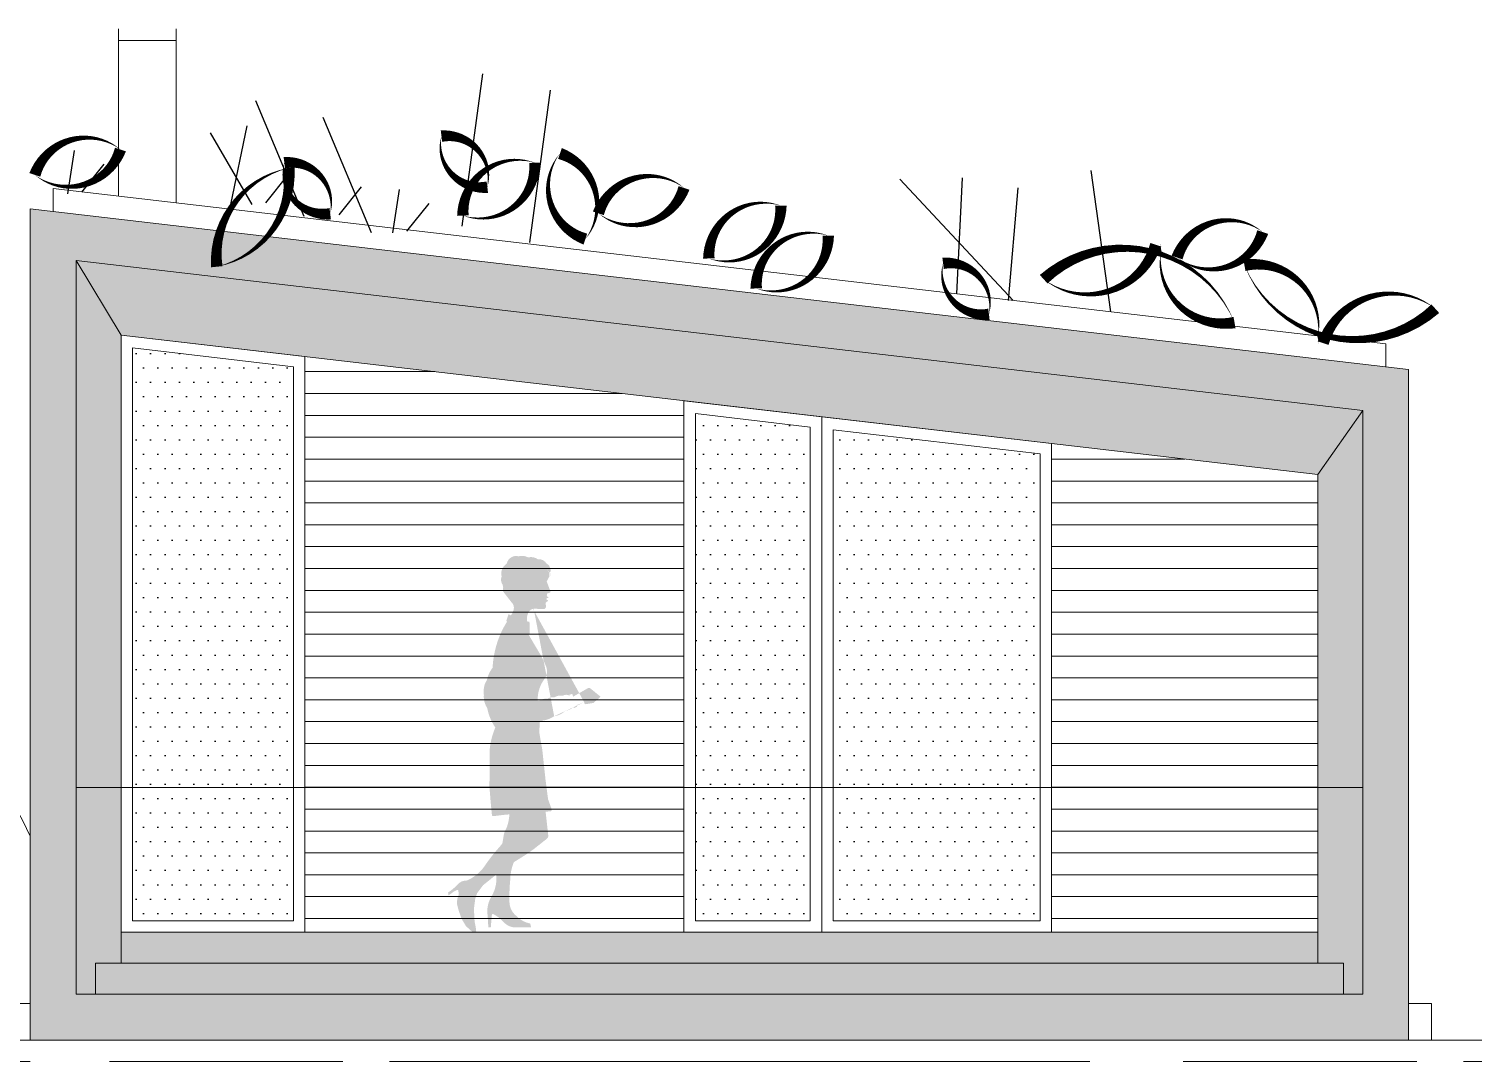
# Model space of a CAD drawing. Header units: metres. Extents: x -686 to 211, y -481 to 125.
# Drawn here: x -519.2 to -512.91, y -379.09 to -374.61 of the extents above; entities that cross this region are included whole.
import ezdxf

# ---------------------------------------------------------------- set-up
doc = ezdxf.new("R2010")
doc.units = ezdxf.units.M
for name, color, linetype in [('2 lidi', 4, 'Continuous'), ('SRAFA', 251, 'Continuous'), ('SRAFY', 3, 'Continuous'), ('srafy sklo', 252, 'Continuous'), ('stafaz', 254, 'Continuous'), ('stávající stromy', 86, 'Continuous'), ('zariz.predmety', 203, 'Continuous')]:
    doc.layers.add(name, color=color, linetype=linetype)
doc.layers.add('FLOATINGWINDOWS', color=2, linetype='Continuous', plot=False)
pattern_1 = [(359.999999999862, (-180.7616083063936, -36.91541106214441), (2.293010661584765e-13, 0.09525), [])]
pattern_2 = [(179.9999999991401, (-948.1351534927486, -1193.209505082416), (-0.03125000000093796, -0.06249999999953103), [0, -0.0625])]

# ---------------------------------------------------------------- blocks, each defined once
blk = doc.blocks.new('pani')
at = {"layer": '2 lidi'}
h = blk.add_hatch(color=254, dxfattribs=at)
h.dxf.hatch_style = 1
edge = h.paths.add_edge_path()
edge.add_arc((127.7125445816153, 160.006486360353), 0.01028382336285581, 420.15738032454817, 488.8546129559471, ccw=False)
edge.add_line((127.7176620107387, 160.0154065028369), (127.7783582332915, 159.9805854652282))
edge.add_line((127.7783582332914, 159.9805854652427), (127.7809165913757, 159.9788222169402))
edge.add_line((127.7809165913903, 159.9788222169403), (127.7854209083862, 159.9906496996842))
edge.add_line((127.7854209083862, 159.9906496996842), (127.7979952238018, 159.9868658494711))
edge.add_line((127.7979952237873, 159.9868658494709), (127.7966245649777, 159.9829710239397))
edge.add_arc((127.8113428024709, 159.9589328465416), 0.02818617547550026, 417.0679477813011, 481.47854875566, ccw=False)
edge.add_arc((127.8363472909044, 159.9319305097278), 0.05157620989337796, 418.01845477445363, 460.8190267398489, ccw=False)
edge.add_arc((127.871144863932, 159.935382854572), 0.04098401266637072, 416.40835059919965, 460.5166247991097, ccw=False)
edge.add_arc((127.9003467302377, 159.921918736599), 0.04804920557306866, 414.82660982852707, 457.80675219803874, ccw=False)
edge.add_arc((127.9334381769306, 159.9286379835297), 0.03300362912025683, 446.1076731388703, 459.43910268659516, ccw=False)
edge.add_ellipse((127.7831855234944, 159.9657042891761), major_axis=(4.767710159800002e-05, 0.1525491429022624), ratio=1, start_angle=268.4632272824393, end_angle=308.6852796007429)
edge.add_arc((127.9532235915376, 160.0890425072795), 0.05813163758922323, 158.3411392252194, 208.8232437894766, ccw=False)
edge.add_arc((128.2829918898679, 159.9580859601261), 0.4129509547384177, 509.84542816480837, 518.3411392252195, ccw=False)
edge.add_line((127.9259242002318, 160.1655254839354), (127.9772467674251, 160.2525012987063))
edge.add_line((127.977246767425, 160.2525012987063), (127.9695921220429, 160.2480359007918))
edge.add_line((127.9695921220575, 160.248035900792), (127.9713334645223, 160.3049558509132))
edge.add_line((127.9713334645369, 160.3049558509133), (127.9824033739032, 160.3065349386819))
edge.add_ellipse((127.9104880512265, 160.3144045131663), major_axis=(2.261029787446845e-05, 0.07234461504387459), ratio=1, start_angle=263.772972551509, end_angle=295.7567999352441)
edge.add_ellipse((127.9486275211316, 160.332397355421), major_axis=(9.431580590946066e-06, 0.03017757974244791), ratio=1, start_angle=-63.56876440195146, end_angle=-8.161781600616386)
edge.add_line((127.952921128489, 160.3622679319721), (127.9347493195701, 160.3610876902709))
edge.add_line((127.9347493195701, 160.3610876902709), (127.9153356416653, 160.3601461024701))
edge.add_line((127.9153356416653, 160.3601461024701), (127.9069196591664, 160.3608973631059))
edge.add_arc((127.9071906641746, 160.3639332913511), 0.003047999999882433, 242.03189565388118, 264.8989584059329, ccw=False)
edge.add_arc((127.9117950895971, 160.372604597898), 0.01286595756202403, 154.4370695807236, 242.0318956641819, ccw=False)
edge.add_ellipse((127.8903964518783, 160.3828772629093), major_axis=(3.39749671388752e-06, 0.01087073656630446), ratio=1, start_angle=244.2782288700299, end_angle=336.0300320934197)
edge.add_arc((127.8964540052171, 160.3980589986879), 0.005499525912215009, 218.4689438560781, 252.67045776487112, ccw=False)
edge.add_arc((127.8928329588443, 160.3970012995128), 0.002460705699389315, 112.5014554965395, 253.84200358566181, ccw=False)
edge.add_arc((127.9264550873292, 160.2877434212374), 0.116764206714937, 464.8255324046633, 467.2183602702706, ccw=False)
edge.add_ellipse((127.8864968013957, 160.4033759745351), major_axis=(3.266270599556832e-06, 0.01045086139359943), ratio=1, start_angle=254.730471834477, end_angle=298.4703152205136)
edge.add_ellipse((127.899334935775, 160.3936846345123), major_axis=(4.724786550842821e-06, 0.0151175745707964), ratio=1, start_angle=13.98793659864376, end_angle=18.38585519343384)
edge.add_arc((127.8927974465022, 160.4180499401981), 0.01017373547148671, 239.76627202114992, 280.0401234973605, ccw=False)
edge.add_arc((127.8923289021347, 160.4077490267882), 0.004893361121689614, 459.3217845640042, 522.0136342203881, ccw=False)
edge.add_ellipse((127.8850298147556, 160.4213260967814), major_axis=(3.407464731492455e-06, 0.01090263054666624), ratio=1, start_angle=216.6574919619548, end_angle=305.9071536944742)
edge.add_line((127.8938625996063, 160.4277174406202), (127.8835800853583, 160.4313722405207))
edge.add_line((127.8835800853583, 160.4313722405207), (127.8815901154271, 160.4327007120059))
edge.add_line((127.8815901154271, 160.4327007120059), (127.8799317725682, 160.4336971174532))
edge.add_line((127.8799317725683, 160.4336971174532), (127.8792688296787, 160.435357136576))
edge.add_line((127.8792688296641, 160.4353571365758), (127.8805967904553, 160.4386763453981))
edge.add_line((127.8805967904553, 160.4386763453981), (127.8958476399238, 160.4790017756807))
edge.add_ellipse((127.8929967137824, 160.4800799798012), major_axis=(9.526097348609021e-07, 0.003047999851137721), ratio=1, start_angle=249.3015727408036, end_angle=295.7861349120419)
edge.add_line((127.8957416206016, 160.4814050422783), (127.8902364484189, 160.4928091722846))
edge.add_ellipse((127.8012707534687, 160.4435278917216), major_axis=(3.178590939687923e-05, 0.1017031881624786), ratio=1, start_angle=-60.99845622198116, end_angle=-55.3296565672393)
edge.add_arc((127.9209822880197, 160.507862464376), 0.03663129635522555, 135.7257132444281, 190.2311754233157, ccw=False)
edge.add_ellipse((127.9352949870627, 160.4907022437285), major_axis=(1.840945125420034e-05, 0.05890345503399997), ratio=1, start_angle=43.51048625090534, end_angle=79.39821367104585)
edge.add_arc((127.9203550746537, 160.4991053868045), 0.04302458552665595, 511.6027414891749, 536.7327350482561, ccw=False)
edge.add_arc((127.8933479677804, 160.5288025782637), 0.01424106275010295, 159.227078187775, 220.4293366739411, ccw=False)
edge.add_line((127.8800326681541, 160.5338533864964), (127.8858349975386, 160.5502037836536))
edge.add_arc((127.9079354442382, 160.5279952232405), 0.03133129266364829, 472.9551379745943, 494.8601989201875, ccw=False)
edge.add_arc((127.9313178536703, 160.5368152896754), 0.04084976593513885, 444.49428659019543, 510.637321579843, ccw=False)
edge.add_arc((127.9649171513036, 160.5342694365348), 0.05241907521711254, 436.085596237834, 484.4860422774348, ccw=False)
edge.add_arc((128.0033833795227, 160.5413794793416), 0.05083968654026313, 432.8599268776603, 480.5756481870353, ccw=False)
edge.add_arc((128.0294055558131, 160.5496798265286), 0.04176669762452144, 371.59104919378694, 465.3258436312751, ccw=False)
edge.add_arc((128.042105257299, 160.5144281157976), 0.05196989680119713, 345.98163214273836, 417.1177074126011, ccw=False)
edge.add_arc((128.0574710586558, 160.4880779069111), 0.03766062098689137, 323.40085217692985, 381.43252356793823, ccw=False)
edge.add_arc((128.0285397621681, 160.4689419208247), 0.05925918435281793, 344.0111078675035, 356.79048428046303, ccw=False)
edge.add_arc((128.0655634108398, 160.444918188858), 0.0213782256404927, 328.47350699599156, 381.1133237976593, ccw=False)
edge.add_line((128.0837861777881, 160.4337396694219), (128.0510523455659, 160.3917328831945))
edge.add_ellipse((128.0735056506902, 160.3657333977667), major_axis=(1.07365290223593e-05, 0.03435293348819848), ratio=1, start_angle=40.83198619235218, end_angle=119.7331008917196)
edge.add_ellipse((128.0759369014176, 160.3562200870568), major_axis=(1.035443201485359e-05, 0.03313036397271098), ratio=1, start_angle=103.128597525191, end_angle=135.8095853943575)
edge.add_line((128.0528361172773, 160.3324719314291), (128.0623881329808, 160.3386129619096))
edge.add_line((128.0623881329809, 160.3386129618951), (128.0725430769628, 160.308093154467))
edge.add_line((128.0725430769628, 160.308093154467), (128.0687599614733, 160.3058862441331))
edge.add_arc((127.7165821392304, 160.0851644580096), 0.4156288312402539, 362.72738954519116, 392.076767465641, ccw=False)
edge.add_arc((128.0230277925261, 160.0220027199874), 0.1367379151637393, 372.2555414471916, 397.34078713459166, ccw=False)
edge.add_arc((128.0922561712336, 160.0069480302932), 0.07803577091989843, 366.01673463235653, 394.39351339598124, ccw=False)
edge.add_arc((128.0853082556427, 160.0008923427092), 0.08574375424968082, 350.4076005597608, 369.5565854519064, ccw=False)
edge.add_arc((128.0797448780431, 159.9791277865041), 0.09041790633793888, 326.33456072066906, 364.7430362013368, ccw=False)
edge.add_arc((127.9454976138095, 159.9666473885404), 0.212855870804186, 324.9985449311098, 349.8140676344604, ccw=False)
edge.add_arc((127.8268749620082, 159.7180990259224), 0.3191059606072086, 364.7558608529726, 383.34573302973877, ccw=False)
edge.add_arc((128.1038370944406, 159.7418344522894), 0.04113529345167623, 360.1485611448183, 363.7937174724356, ccw=False)
edge.add_line((128.1449722496099, 159.7419411110992), (128.1453837797029, 159.5832260930891))
edge.add_line((128.1453837797031, 159.5832260930746), (128.1398469220341, 159.5159103313543))
edge.add_line((128.1398469220341, 159.5159103313543), (128.134829923805, 159.4639634335262))
edge.add_arc((128.1285348205488, 159.4647966051702), 0.006350000000000562, 259.13489172980417, 352.46058876184054, ccw=False)
edge.add_line((128.1273378619451, 159.4585604372637), (128.0762029847299, 159.4649299974234))
edge.add_line((128.07620298473, 159.4649299974234), (128.0583345198666, 159.4661850941679))
edge.add_line((128.0583345198665, 159.4661850941824), (128.061894994264, 159.4383550933286))
edge.add_line((128.0618949942641, 159.4383550933286), (128.0685671754691, 159.4137697506342))
edge.add_line((128.0685671754692, 159.4137697506197), (128.0820952296431, 159.3828246990021))
edge.add_line((128.0820952296284, 159.3828246990165), (128.0893428152937, 159.3394229575684))
edge.add_arc((127.982602051, 159.2502488755286), 0.1390884886231232, 395.7851858075937, 399.87628238618254, ccw=False)
edge.add_arc((127.4951451579513, 158.7857361178429), 0.8113515537163977, 394.19771917250023, 402.28040332917396, ccw=False)
edge.add_ellipse((128.3112410741125, 159.3403068395917), major_axis=(5.480022221890836e-05, 0.1753405020471864), ratio=1, start_angle=124.2156261666667, end_angle=157.6726714494516)
edge.add_arc((128.2458160651454, 159.126034000767), 0.05211335945743379, 402.273187143879, 451.36023656277763, ccw=False)
edge.add_ellipse((128.4444320003529, 159.3065907644119), major_axis=(6.760346029346653e-05, 0.2163061423479677), ratio=1, start_angle=132.2910941380454, end_angle=146.726391685159)
edge.add_line((128.3257017605145, 159.1257829052634), (128.3238881857697, 159.1135207881462))
edge.add_line((128.3238881857552, 159.113520788146), (128.3084451631888, 159.1241359075377))
edge.add_line((128.3084451631887, 159.1241359075377), (128.3039736298048, 159.1282621471314))
edge.add_line((128.3039736298049, 159.1282621471314), (128.2858785519879, 159.1376939904929))
edge.add_line((128.2858785519879, 159.1376939904929), (128.2819549344195, 159.1360635112799))
edge.add_line((128.2819549344194, 159.1360635112799), (128.2805410414433, 159.129491552874))
edge.add_line((128.2805410414286, 159.1294915528884), (128.278794080307, 159.1181777955612))
edge.add_line((128.278794080307, 159.1181777955612), (128.2856662212047, 159.0980977957829))
edge.add_line((128.2856662212049, 159.0980977957684), (128.286976900491, 159.0760858404416))
edge.add_line((128.2869769004763, 159.076085840456), (128.2792262925046, 159.0470860476672))
edge.add_line((128.2792262925045, 159.0470860476672), (128.2672856124421, 159.0126623365342))
edge.add_line((128.2672856124421, 159.0126623365342), (128.2478307653736, 158.9797194659109))
edge.add_line((128.2478307653734, 158.9797194659255), (128.2183520266918, 158.9531989150192))
edge.add_line((128.2183520267066, 158.9531989150048), (128.2066477876098, 158.9492558371703))
edge.add_line((128.2066477875952, 158.9492558371701), (128.2029240108966, 158.9504704373126))
edge.add_line((128.202924010911, 158.9504704373274), (128.2041896698551, 158.9684892732368))
edge.add_line((128.2041896698551, 158.9684892732368), (128.2103115371808, 159.0014156253475))
edge.add_line((128.2103115371809, 159.001415625333), (128.2130943028058, 159.0545903333667))
edge.add_line((128.2130943028057, 159.0545903333812), (128.2075635378724, 159.0978655645165))
edge.add_line((128.2075635378871, 159.0978655645021), (128.1997529028023, 159.1222401600332))
edge.add_line((128.1997529028023, 159.1222401600332), (128.1736564524132, 159.1574295552277))
edge.add_line((128.1736564524132, 159.1574295552277), (128.13847251512, 159.1858330059042))
edge.add_line((128.13847251512, 159.1858330059042), (128.1159731708734, 159.2039857304917))
edge.add_ellipse((128.2682100498716, 159.1873434079397), major_axis=(4.786296198834154e-05, 0.1531438276103477), ratio=1, start_angle=83.77918592412509, end_angle=120.9883381173614)
edge.add_arc((128.0284242506485, 159.0434339361924), 0.1265116057038329, 357.8360208435755, 390.97043112319506, ccw=False)
edge.add_ellipse((128.7766190050349, 158.9675679743403), major_axis=(0.0001955925514645735, 0.6258240346816508), ratio=1, start_angle=83.49545622933275, end_angle=89.3577375330603)
edge.add_line((128.1508364813744, 158.9747786414744), (128.1396420539066, 158.9746321865877))
edge.add_line((128.1396420539067, 158.9746321865732), (128.1350277061706, 159.0276594353663))
edge.add_ellipse((128.1306521357947, 159.0280070510249), major_axis=(1.371832018897022e-06, 0.004389356560580007), ratio=1, start_angle=265.4756041301545, end_angle=386.9949361400867)
edge.add_ellipse((128.1988049001253, 158.8941170455751), major_axis=(4.832648715747855e-05, 0.1546269372142362), ratio=1, start_angle=26.99493614008674, end_angle=48.31789460879737)
edge.add_arc((128.0317003538676, 159.0430018301874), 0.06918236798137159, 276.77486161330796, 318.29998761463094, ccw=False)
edge.add_line((128.0398616799009, 158.9743025376491), (127.9644905558575, 158.9741470312433))
edge.add_line((127.9644905558721, 158.9741470312434), (127.96769602981, 158.9908079820544))
edge.add_ellipse((127.9447068779287, 159.1052586295324), major_axis=(3.648441442148625e-05, 0.1167366715413367), ratio=1, start_angle=191.3754970598137, end_angle=226.3235654547076)
edge.add_ellipse((127.9790508794839, 159.08626899549), major_axis=(2.482097396939064e-05, 0.07941796330145921), ratio=1, start_angle=219.0935125914507, end_angle=272.1836806674058)
edge.add_ellipse((127.3399873211286, 159.1085215244832), major_axis=(0.000224614212157791, 0.7186826463833345), ratio=1, start_angle=268.4829492313571, end_angle=275.6522754542194)
edge.add_ellipse((127.8360106376219, 159.1764834917612), major_axis=(6.850869878427165e-05, 0.2192025716875426), ratio=1, start_angle=-89.30295255477233, end_angle=-68.11093008585826)
edge.add_line((128.0394358646617, 159.2581410029335), (127.996667530766, 159.2847501993339))
edge.add_arc((128.6139196248974, 160.2306047132516), 1.129442742776673, 234.2600633318144, 236.87206709382582, ccw=False)
edge.add_line((127.9542040849187, 159.3138624836609), (127.8950979841812, 159.3604663960796))
edge.add_arc((127.9042669858275, 159.3720951179294), 0.01480870564250669, 173.7381535170441, 231.7449667642247, ccw=False)
edge.add_line((127.8895466317703, 159.3737103390494), (127.9009843522491, 159.4779482622338))
edge.add_line((127.9009843522491, 159.4779482622338), (127.879911739804, 159.4796737022951))
edge.add_arc((127.8804299479309, 159.4860025221008), 0.006350000000001204, 160.0299278343041, 265.31902449704654, ccw=False)
edge.add_line((127.8744617661774, 159.4881712329024), (127.8902968651639, 159.5317486196949))
edge.add_line((127.8902968651786, 159.5317486196805), (127.9021196187992, 159.6220875768831))
edge.add_line((127.9021196187847, 159.6220875768829), (127.9020852005659, 159.6226373656715))
edge.add_line((127.9020852005658, 159.6226373656715), (127.9154507557457, 159.7471094197007))
edge.add_line((127.9154507557457, 159.7471094197007), (127.9287509221187, 159.823381292872))
edge.add_line((127.9287509221187, 159.823381292872), (127.9263825536266, 159.8675091165634))
edge.add_arc((127.9545999935078, 159.9346114529635), 0.07279386967657109, 235.0165641503065, 247.1925880541017, ccw=False)
edge.add_arc((127.9276354881584, 159.9867486213552), 0.1127502323811959, 235.796702644434, 262.47219632415835, ccw=False)
edge.add_arc((127.8785457332291, 159.9866083463191), 0.09419989882836, 227.2097953127797, 261.27422402666645, ccw=False)
edge.add_arc((127.8257552703845, 159.9880953236745), 0.07149803490939582, 229.4789134838832, 260.98680299462166, ccw=False)
edge.add_line((127.7793010054635, 159.9337448842468), (127.7775843767935, 159.9295593409506))
edge.add_line((127.7775843767936, 159.9295593409506), (127.7643309444526, 159.9352714515504))
edge.add_line((127.7643309444527, 159.9352714515358), (127.7667678833286, 159.9416703911764))
edge.add_line((127.7667678833429, 159.9416703911911), (127.7344071048295, 159.9540576331064))
edge.add_line((127.7344071048296, 159.9540576331064), (127.7304781724453, 159.9473962147257))
edge.add_arc((127.7279270972523, 159.9489008495316), 0.002961741128500069, 261.05338379827754, 329.46771856180015, ccw=False)
edge.add_line((127.7274665046204, 159.9459751419334), (127.6933495867054, 159.9513461507566))
edge.add_line((127.6933495867055, 159.9513461507566), (127.6640421879898, 159.9760920488185))
edge.add_arc((127.6659529306052, 159.9783550055208), 0.002961741128501487, 128.8546129559471, 229.8237013657089, ccw=False)
edge.add_line((127.6640948930652, 159.9806614328427), (127.7060930623308, 160.0144947885323))
edge = h.paths.add_edge_path(flags=16)
edge.add_arc((128.1346859587969, 159.7428794037193), 0.01028382336285175, 360.1485611448183, 363.6714558781501, ccw=False)
edge.add_arc((128.1346859587969, 159.7428794037193), 0.01028382336285175, 360.1485611448183, 363.67145587815)
edge = h.paths.add_edge_path(flags=17)
edge.add_arc((128.1244029945704, 159.7425347255257), 0.0205676467257035, 360.1485611448183, 363.7108327839449, ccw=False)
edge.add_arc((128.1244029945704, 159.7425347255257), 0.0205676467257035, 360.1485611448183, 363.7108327839449)
edge = h.paths.add_edge_path(flags=16)
edge.add_arc((127.9276354881584, 159.9867486213552), 0.1127502323811998, 235.5357133074828, 235.796702644434, ccw=False)
edge.add_line((127.7344071048296, 159.9540576331064), (127.7330717515118, 159.9545687872025))
edge.add_line((127.956530631155, 160.3625023657362), (127.9529211285036, 160.3622679319723))

msp = doc.modelspace()

# ---------------------------------------------------------------- hatches: boundary and pattern name
at = {"layer": 'SRAFA', "linetype": 'Continuous', "lineweight": 0}
h = msp.add_hatch(dxfattribs=at)
h.set_pattern_fill('LINE', color=256, scale=0.03, angle=359.999999999862, style=0)
h.set_pattern_definition(pattern_1)
h.paths.add_polyline_path([(-516.3450600885121, -376.2271873462747), (-517.995060088419, -376.0346873461536), (-517.995060088419, -377.9118027536466), (-516.3450600885121, -377.9118027536466)])
h = msp.add_hatch(dxfattribs=at)
h.set_pattern_fill('LINE', color=256, scale=0.03, angle=359.999999999862, style=0)
h.set_pattern_definition(pattern_1)
h.paths.add_polyline_path([(-513.5863740703358, -376.5490340484108), (-514.745060088419, -376.4138540129211), (-514.745060088419, -377.9118027536466), (-513.5863740703358, -377.9118027536466)])
h = msp.add_hatch(dxfattribs=at)
h.set_pattern_fill('LINE', color=256, scale=0.03, angle=359.999999999862, style=0)
h.set_pattern_definition(pattern_1)
h.paths.add_polyline_path([(-516.3450600885121, -377.9118027536466), (-517.995060088419, -377.9118027536466), (-517.995060088419, -378.5418027537676), (-516.3450600885121, -378.5418027535348)])
h = msp.add_hatch(dxfattribs=at)
h.set_pattern_fill('LINE', color=256, scale=0.03, angle=359.999999999862, style=0)
h.set_pattern_definition(pattern_1)
h.paths.add_polyline_path([(-513.5863740703358, -377.9118027536466), (-514.745060088419, -377.9118027536466), (-514.745060088419, -378.5418027535348), (-513.5863740703358, -378.5418027535348)])
h = msp.add_hatch(dxfattribs=at)
h.set_pattern_fill('AR-RROOF,_O', color=256, scale=0.008, angle=359.999999999862)
h.set_pattern_definition([(359.999999999862, (-193.2616083063936, -36.9154110623773), (0.4470400000004892, 0.2031999999989238), [3.048, -0.4064, 1.016, -0.2032]), (359.999999999862, (-192.9913523065212, -36.81381106232459), (-0.2031999999993494, 0.2702560000004891), [0.6096, -0.067056, 1.2192, -0.1524]), (359.999999999862, (-193.1600083064573, -36.7426910623459), (1.056640000000328, 0.1361439999974565), [1.6256, -0.28448, 0.8128, -0.2032])])
h.paths.add_polyline_path([(-519.1907170795171, -379.0118027537397), (-519.2907170796102, -379.0118027537397), (-519.3455067901673, -379.0118027536233, -0.1875165979062876), (-519.5160930630086, -379.0341139466769, -0.02354962550713832), (-519.5174624629585, -379.0118027535069), (-519.5898096233873, -379.0118027537397, -0.2410862357330716), (-519.7907170796102, -379.0921757397742), (-519.7907170793774, -379.2630469711299, -0.1337938913239408), (-519.6661204021225, -379.2707128478947, -0.2555550723234874), (-519.771081669795, -379.4729213598918, -0.182799021120977), (-519.6031851522425, -379.4671855538187, -0.0145596068191978), (-519.6032889385974, -379.4810097987798, -0.3725003756427377), (-519.2928869708708, -379.4682359137374, -0.4772161463916541), (-519.6387225266812, -379.5973550449859, -0.2039230058132269), (-519.7907170796102, -379.7044556083425), (-519.7907170793774, -379.8004958686221, -0.2475943787533664), (-519.5730000974877, -379.841599771477, -0.3138627926156851), (-519.7907170793774, -380.0035592033097), (-519.7907170796102, -380.8687281219323, -0.1338384327244559), (-519.6821000430068, -380.8071209055639, -0.2540624455692441), (-519.5771137427805, -380.6062433071935, -0.1827990210937055), (-519.745010260333, -380.611979113383, -0.3828806047249606), (-519.5383577945909, -380.3714144964039, -0.03680785256431444), (-519.5637212843435, -380.2992748616531, 0.02655967704343355), (-519.5964743870577, -380.3040704242454, 0.5205670505517463), (-519.5888817539239, -380.2733121552307, 0.01702692093040206), (-519.5714757520041, -380.2664654239348, -0.2214012912239336), (-519.4687729962902, -379.8395828491344, -0.4991161368738999), (-519.5714757520041, -380.2664654239348, 0.01621011325558943), (-519.5637212843435, -380.2992748616531, -0.487270328752538), (-519.2267142136848, -380.6565255698084, -0.07703768388676076), (-519.3682788594892, -380.5834398433368, -0.3403671801276396), (-519.5448173338814, -380.8131270231248, -0.08387752863249844), (-519.4755748415632, -380.8513745943352, -0.1585219565026657), (-519.5629715452237, -380.9694000556634, -0.3257806177570074), (-519.7271640606491, -381.2482837322901, 0.01621011325558943), (-519.7194095929885, -381.2810931700084, -0.4872703287524077), (-519.3824025223298, -381.6383438781637, -0.2509476177356535), (-519.7194095929885, -381.2810931700084, 0.02655967704352178), (-519.7521626959356, -381.2858887326007, 0.5205670505517463), (-519.7445700628018, -381.2551304635859, 0.01702692093040206), (-519.7271640606491, -381.2482837322901, -0.1148144249021951), (-519.7203389674692, -381.0126394485857, -0.07665901768163341), (-519.7907170796102, -380.9957370804192), (-519.7907170796102, -381.4985978320043, -0.2294984286231587), (-519.5886916488676, -381.5439531598973, -0.2957642352735442), (-519.7907170793774, -381.7048998296528), (-519.7907170796102, -381.7118027536932), (-519.1907170795171, -381.7118027536932)])
h.paths.add_polyline_path([(-519.2436172704479, -381.3435214442003, -0.5205670505517463), (-519.4433268849539, -381.1212285678636, -0.5205670505517463)], flags=16)
h = msp.add_hatch(dxfattribs=at)
h.set_pattern_fill('AR-RROOF,_O', color=256, scale=0.008, angle=359.999999999862)
h.set_pattern_definition([(359.999999999862, (-180.7616083063936, -36.91541106214441), (0.4470400000004892, 0.2031999999989238), [3.048, -0.4064, 1.016, -0.2032]), (359.999999999862, (-180.4913523062883, -36.8138110620917), (-0.2031999999993494, 0.2702560000004891), [0.6096, -0.067056, 1.2192, -0.1524]), (359.999999999862, (-180.6600083064573, -36.74269106234584), (1.056640000000328, 0.1361439999974565), [1.6256, -0.28448, 0.8128, -0.2032])])
h.paths.add_polyline_path([(-513.2907170793774, -379.5118027537397), (-512.4907170793308, -379.5118027537397), (-512.4907170793308, -381.7118027535767), (-512.1907170795171, -381.7118027536931), (-512.1907170795171, -379.0118027537397), (-513.1907170795171, -379.0118027537397), (-519.1907170795171, -379.0118027537397), (-519.1907170795171, -381.7118027536932), (-513.2907170796102, -381.7118027536931)])
h.paths.add_polyline_path([(-517.7260948008193, -379.3618027536), (-517.2760948008658, -379.3618027537164), (-517.276094800633, -380.7118027536931), (-517.7260948008193, -380.7118027536931)], flags=16)
h.paths.add_polyline_path([(-517.6760948007727, -379.4118027536466), (-517.3260948006796, -379.4118027536466), (-517.3260948009124, -380.6618027536466), (-517.6760948007727, -380.6618027536466)], flags=0)
at = {"layer": 'srafy sklo', "linetype": 'Continuous', "lineweight": 0}
h = msp.add_hatch(color=256, dxfattribs=at)
h.paths.add_polyline_path([(-519.1907170795171, -375.391802753628), (-513.1907170795171, -376.0918027535814), (-513.1907170795171, -379.0118027537397), (-519.1907170795171, -379.0118027537397)])
h.paths.add_polyline_path([(-518.9907170795636, -375.6164925979252), (-518.9907170795636, -378.8118027537863), (-513.3907170792377, -378.8118027536698), (-513.3907170794705, -376.2698259312461)], flags=16)
for points in [[(-518.9907170795636, -375.6164925979252), (-518.7950600886984, -375.9413540131214), (-517.995060088419, -376.0346873461536), (-513.5863740703358, -376.5490340484108), (-513.3907170794705, -376.2698259312461)], [(-518.7950600886984, -375.9413540131214), (-518.9907170795636, -375.6164925979252), (-518.9907170793308, -377.9118027536466), (-518.7950600886984, -377.9118027538794)], [(-513.3907170794705, -376.2698259312461), (-513.5863740703358, -376.5490340484108), (-513.5863740703358, -377.9118027536466), (-513.3907170794705, -377.9118027536466)], [(-518.7950600886984, -377.9118027538794), (-518.9907170793308, -377.9118027536466), (-518.9907170795636, -378.8118027537863), (-518.906961969406, -378.8118027536699), (-518.9069619691732, -378.6768027535442), (-518.7950600886984, -378.676802753777), (-518.7950600886984, -378.5418027537677)], [(-513.3907170794705, -377.9118027536466), (-513.5863740703358, -377.9118027536466), (-513.5863740703358, -378.5418027535348), (-513.5863740703358, -378.6768027535441), (-513.4744721896282, -378.6768027537769), (-513.4744721896282, -378.8118027535534), (-513.3907170792377, -378.8118027536698)], [(-513.5863740703358, -378.5418027535348), (-518.7950600886984, -378.5418027537677), (-518.7950600886984, -378.676802753777), (-513.5863740703358, -378.6768027535441)], [(-513.4744721896282, -378.6768027537769), (-518.9069619691732, -378.6768027535442), (-518.906961969406, -378.8118027536699), (-513.4744721896282, -378.8118027535534)]]:
    msp.add_hatch(color=253, dxfattribs=at).paths.add_polyline_path(points)
at = {"layer": 'stafaz', "linetype": 'Continuous'}
h = msp.add_hatch(dxfattribs=at)
h.set_pattern_fill('DOTS', color=256, angle=149.9013734007411, style=0)
h.set_pattern_definition(pattern_2)
h.paths.add_polyline_path([(-518.0450600886984, -376.0791931406862), (-518.745060088419, -375.9975264740211), (-518.745060088419, -377.9118027536466), (-518.0450600886984, -377.9118027536466)])
h = msp.add_hatch(dxfattribs=at)
h.set_pattern_fill('DOTS', color=256, angle=149.9013734007411, style=0)
h.set_pattern_definition(pattern_2)
h.paths.add_polyline_path([(-515.7950600886984, -376.3416931406396), (-516.2950600886984, -376.2833598072908), (-516.2950600886984, -377.911802753763), (-515.7950600884656, -377.9118027536466)])
h = msp.add_hatch(dxfattribs=at)
h.set_pattern_fill('DOTS', color=256, angle=149.9013734007411, style=0)
h.set_pattern_definition(pattern_2)
h.paths.add_polyline_path([(-514.7950600884656, -376.4583598073373), (-515.6950600886053, -376.353359807356), (-515.6950600886053, -377.9118027536466), (-514.7950600886984, -377.9118027536466)])
h = msp.add_hatch(dxfattribs=at)
h.set_pattern_fill('DOTS', color=256, angle=149.9013734007411, style=0)
h.set_pattern_definition(pattern_2)
h.paths.add_polyline_path([(-518.0450600886984, -377.9118027536466), (-518.745060088419, -377.9118027536466), (-518.7450600886518, -378.4918027536047), (-518.0450600884656, -378.4918027537211)])
h = msp.add_hatch(dxfattribs=at)
h.set_pattern_fill('DOTS', color=256, angle=149.9013734007411, style=0)
h.set_pattern_definition(pattern_2)
h.paths.add_polyline_path([(-515.7950600884656, -377.9118027536466), (-516.2950600886984, -377.911802753763), (-516.2950600886984, -378.4918027537211), (-515.7950600884656, -378.4918027536046)])
h = msp.add_hatch(dxfattribs=at)
h.set_pattern_fill('DOTS', color=256, angle=149.9013734007411, style=0)
h.set_pattern_definition(pattern_2)
h.paths.add_polyline_path([(-514.7950600886984, -377.9118027536466), (-515.6950600886053, -377.9118027536466), (-515.6950600886053, -378.4918027537211), (-514.7950600884656, -378.4918027537211)])

# ---------------------------------------------------------------- linework, layer by layer
at = {"layer": 'FLOATINGWINDOWS', "linetype": 'Continuous', "lineweight": 0, "flags": 128}
msp.add_lwpolyline([(-518.9907170795636, -375.6164925979252), (-518.9907170795636, -378.8118027537863), (-513.3907170792377, -378.8118027536698), (-513.3907170794705, -376.2698259312461)], close=True, dxfattribs=at)
at = {"layer": 'SRAFY', "linetype": 'Continuous', "lineweight": 0}
for p, q in [((-518.8057170795078, -375.3360411651234), (-518.8057170795078, -374.608070591538)), ((-518.5557170795078, -375.3652078316815), (-518.5557170792749, -374.6080705914216)), ((-518.8057170792749, -374.6580705915845), (-518.5557170792749, -374.6580705915845)), ((-519.0907170794239, -375.4034694203443), (-519.0907170794239, -375.302791164912)), ((-519.1907170795171, -375.391802753628), (-513.1907170795171, -376.0918027535814)), ((-519.1907170795171, -375.391802753628), (-519.1907170795171, -379.0118027537397)), ((-518.9907170795636, -378.8118027537863), (-518.9907170795636, -375.6164925979252)), ((-518.9907170795636, -375.6164925979252), (-518.7950600886984, -375.9413540131214)), ((-518.7950600886984, -378.5418027537677), (-518.7950600886984, -375.9413540131214)), ((-518.7950600886984, -375.9413540131214), (-513.5863740703358, -376.5490340484108)), ((-517.995060088419, -378.5418027537676), (-517.995060088419, -376.0346873461536)), ((-513.2907170796102, -376.0801360870979), (-513.2907170793774, -375.9794578315492)), ((-513.1907170795171, -376.0918027535814), (-513.1907170795171, -379.0118027537397)), ((-516.3450600885121, -378.5418027535348), (-516.3450600885121, -376.2271873462747)), ((-513.5863740703358, -376.5490340484108), (-513.3907170794705, -376.2698259312461)), ((-515.745060088419, -378.5418027536512), (-515.745060088419, -376.2971873463399)), ((-513.3907170792377, -376.2918027537676), (-513.3907170792377, -378.8118027536698)), ((-513.3907170792377, -378.8118027536698), (-513.3907170792377, -376.2918027537676)), ((-514.745060088419, -378.5418027535348), (-514.745060088419, -376.4138540129211)), ((-513.5863740703358, -378.5418027535348), (-513.5863740703358, -376.5490340484108)), ((-518.9907170793308, -377.9118027536466), (-513.3907170794705, -377.9118027536466)), ((-518.7950600886984, -378.5418027537677), (-518.7950600886984, -378.676802753777)), ((-513.5863740703358, -378.5418027535348), (-518.7950600886984, -378.5418027537677)), ((-513.5863740703358, -378.5418027535348), (-513.5863740703358, -378.6768027535441)), ((-513.4744721896282, -378.6768027537769), (-518.9069619691732, -378.6768027535442)), ((-518.9069619691732, -378.6768027535442), (-518.906961969406, -378.8118027536699)), ((-513.4744721896282, -378.6768027537769), (-513.4744721896282, -378.8118027535534)), ((-513.3907170792377, -378.8118027536698), (-518.9907170795636, -378.8118027537863)), ((-525.6907170795171, -379.0118027536233), (-519.1907170795171, -379.0118027537397)), ((-513.1907170795171, -379.0118027537397), (-519.1907170795171, -379.0118027537397)), ((-513.1907170795171, -379.0118027537397), (-507.4907170793308, -379.0118027537396)), ((-513.1907170795171, -379.0118027537397), (-506.6907170795171, -379.0118027537396))]:
    msp.add_line(p, q, dxfattribs=at)
msp.add_lwpolyline([(-519.0907170794239, -375.302791164912), (-513.2907170793774, -375.9794578315492)], dxfattribs=at)
for points in [[(-519.1907170795171, -375.391802753628), (-513.1907170795171, -376.0918027535814), (-513.1907170795171, -379.0118027537397), (-519.1907170795171, -379.0118027537397)], [(-518.9907170795636, -375.6164925979252), (-513.3907170794705, -376.2698259312461), (-513.3907170792377, -378.8118027536698), (-518.9907170795636, -378.8118027537863)], [(-519.1907170795171, -378.8518027535907), (-519.2907170796102, -378.8518027538236), (-519.2907170796102, -379.0118027537397), (-519.1907170795171, -379.0118027537397)], [(-513.0907170794239, -378.8518027535907), (-513.1907170795171, -378.8518027538235), (-513.1907170795171, -379.0118027537397), (-513.0907170794239, -379.0118027537397)]]:
    msp.add_lwpolyline(points, close=True, dxfattribs=at)
at = {"layer": 'SRAFY', "linetype": 'Continuous', "lineweight": 0, "flags": 128}
for points in [[(-518.7950600886984, -375.9413540131214), (-517.995060088419, -376.0346873461536), (-517.995060088419, -378.5418027537676), (-518.7950600886984, -378.5418027537677)], [(-518.745060088419, -375.9975264740211), (-518.0450600886984, -376.0791931406862), (-518.0450600884656, -378.4918027537211), (-518.7450600886518, -378.4918027536047)], [(-516.3450600885121, -376.2271873462747), (-515.745060088419, -376.2971873463399), (-515.745060088419, -378.5418027536512), (-516.3450600885121, -378.5418027535348)], [(-516.2950600886984, -376.2833598072908), (-515.7950600886984, -376.3416931406396), (-515.7950600884656, -378.4918027536046), (-516.2950600886984, -378.4918027537211)], [(-515.745060088419, -376.2971873463399), (-514.745060088419, -376.4138540129211), (-514.745060088419, -378.5418027535348), (-515.745060088419, -378.5418027536512)], [(-515.6950600886053, -376.353359807356), (-514.7950600884656, -376.4583598073373), (-514.7950600884656, -378.4918027537211), (-515.6950600886053, -378.4918027537211)]]:
    msp.add_lwpolyline(points, close=True, dxfattribs=at)
at = {"layer": 'stávající stromy', "linetype": 'Continuous', "lineweight": 0}
msp.add_arc((-520.6254639135009, -378.7714111330721), 1.574388871014321, 24.31382240769087, 188.7827814424776, dxfattribs=at)
at = {"layer": 'zariz.predmety', "color": 253, "linetype": 'Continuous', "ltscale": 0.001}
for p, q in [((-517.3100852475768, -375.4673068718553), (-517.2208955330575, -374.8039876909029)), ((-517.0158244337222, -375.5389610358548), (-516.9266347194357, -374.8756418551353)), ((-517.998628949354, -375.4245121150312), (-518.2091154827071, -374.921673045567)), ((-518.317916716755, -375.3721629095531), (-518.2457611116847, -375.0308408190764)), ((-517.7043681354994, -375.4961662791471), (-517.9148546688525, -374.9933272096828)), ((-518.2251597119762, -375.3721629095531), (-518.4054987645509, -375.0603544442716)), ((-519.0263371717451, -375.3262268622208), (-518.9977958661771, -375.1372166116058)), ((-518.9656872708151, -375.3190936487669), (-518.8693629757768, -375.1978425924468)), ((-518.164509811279, -375.3650296962156), (-518.0681855160078, -375.2437786397791)), ((-514.9114173628191, -375.7903761318453), (-515.4051648544414, -375.262871856176)), ((-515.1569424889317, -375.7617315337562), (-515.1326340155942, -375.2568180344102)), ((-514.4869552381138, -375.8398967131075), (-514.5730900977073, -375.224547444916)), ((-517.8452220436452, -375.4173789015773), (-517.7488977488397, -375.2961278451408)), ((-517.6116111307206, -375.4961662791471), (-517.5830698253853, -375.3071560285321)), ((-514.9318181470303, -375.7902225633885), (-514.8904706873732, -375.3002755739295)), ((-517.5509612297906, -375.4890330658096), (-517.4546369347522, -375.3677820091403))]:
    msp.add_line(p, q, dxfattribs=at)
for points in [[(-518.7976212206563, -375.1335183205816, 0, 0, 0.5205670505517462), (-518.7976212206563, -375.1335183205816, 0, 0.05, 0.5205670505517462), (-519.1705938990494, -375.2439680160757, 0, 0.05, 0.5205670505517462), (-518.7976212206563, -375.1335183205816, 0.05, 0.05, 0)], [(-517.2008474858744, -375.2973761434701, 0, 0, 0.5205670505517462), (-517.2008474858744, -375.2973761434701, 0, 0.05, 0.5205670505517462), (-517.4005571006132, -375.075083267017, 0, 0.05, 0.5205670505517462), (-517.2008474858744, -375.2973761434701, 0.05, 0.05, 0)], [(-516.9936911094269, -375.1910528293379, 0, 0, 0.5205670505517462), (-516.9936911094269, -375.1910528293379, 0, 0.05, 0.5205670505517462), (-517.3074319072334, -375.4209973149269, 0, 0.05, 0.5205670505517462), (-516.9936911094269, -375.1910528293379, 0.05, 0.05, 0)], [(-516.7742952062549, -375.5235157986904, 0, 0, 0.5205670505517462), (-516.7742952062549, -375.5235157986904, 0, 0.05, 0.5205670505517462), (-516.8847449019818, -375.1505431202973, 0, 0.05, 0.5205670505517462), (-516.7742952062549, -375.5235157986904, 0.05, 0.05, 0)], [(-518.0649549284285, -375.2138057237758, 0, 0, 0.5205670505517462), (-518.0649549284285, -375.2138057237758, 0, 0.05, 0.3804477839647492), (-518.3786957257694, -375.6437502092018, 0, 0.05, 0.3804477839647492), (-518.0649549284285, -375.2138057237758, 0.05, 0.05, 0)], [(-517.8847019619575, -375.4132363707327, 0, 0, 0.5205670505517462), (-517.8847019619575, -375.4132363707327, 0, 0.05, 0.5205670505517462), (-518.0844115762307, -375.1909434945124, 0, 0.05, 0.5205670505517462), (-517.8847019619575, -375.4132363707327, 0.05, 0.05, 0)], [(-516.3446732201414, -375.300600783507, 0, 0, 0.5205670505517462), (-516.3446732201414, -375.300600783507, 0, 0.05, 0.5205670505517462), (-516.7176458987674, -375.4110504792339, 0, 0.05, 0.5205670505517462), (-516.3446732201414, -375.300600783507, 0.05, 0.05, 0)], [(-515.9231597476905, -375.3778459189494, 0, 0, 0.5205670505517462), (-515.9231597476905, -375.3778459189494, 0, 0.05, 0.5205670505517462), (-516.2369005454971, -375.6077904045383, 0, 0.05, 0.5205670505517462), (-515.9231597476905, -375.3778459189494, 0.05, 0.05, 0)], [(-515.7169793390935, -375.508451120652, 0, 0, 0.5205670505517462), (-515.7169793390935, -375.508451120652, 0, 0.05, 0.5205670505517462), (-516.0307201369001, -375.7383956062409, 0, 0.05, 0.5205670505517462), (-515.7169793390935, -375.508451120652, 0.05, 0.05, 0)], [(-513.8257556067115, -375.4930271050694, 0, 0, 0.5205670505517462), (-513.8257556067115, -375.4930271050694, 0, 0.05, 0.5205670505517462), (-514.1987282851046, -375.6034768007963, 0, 0.05, 0.5205670505517462), (-513.8257556067115, -375.4930271050694, 0.05, 0.05, 0)], [(-514.7793880885733, -375.6980589952587, 0, 0, 0.5205670505517462), (-514.7793880885733, -375.6980589952587, 0, 0.05, 0.5205670505517462), (-514.2910256442415, -375.5482279620633, 0, 0.05, 0.5205670505517462), (-514.2679242234012, -375.5699084492667, 0, 0.05, 0.5205670505517462), (-513.9485522916807, -375.8870027473463, 0, 0.05, 0.5205670505517462), (-514.7793880885733, -375.6980589952587, 0.05, 0.05, 0)], [(-515.017532883518, -375.8511254157207, 0, 0, 0.5205670505517462), (-515.017532883518, -375.8511254157207, 0, 0.05, 0.5205670505517462), (-515.2172424977912, -375.628832539384, 0, 0.05, 0.5205670505517462), (-515.017532883518, -375.8511254157207, 0.05, 0.05, 0)], [(-513.0746193754753, -375.8265417170047, 0, 0, 0.5205670505517462), (-513.0746193754753, -375.8265417170047, 0, 0.05, 0.5205670505517462), (-513.56298182004, -375.9763727502, 0, 0.05, 0.5205670505517462), (-513.5860832406474, -375.9546922629966, 0, 0.05, 0.5205670505517462), (-513.905455172368, -375.6375979648006, 0, 0.05, 0.5205670505517462), (-513.0746193754753, -375.8265417170047, 0.05, 0.05, 0)]]:
    msp.add_lwpolyline(points, format="xyseb", close=True, dxfattribs=at)

# ---------------------------------------------------------------- block references
at = {"linetype": 'Continuous', "lineweight": 0, "xscale": -1, "rotation": 359.9999999866598}
msp.add_blockref('pani', (-389.0461416373287, -537.4946382044143), dxfattribs=at)

doc.saveas('drawing.dxf')
